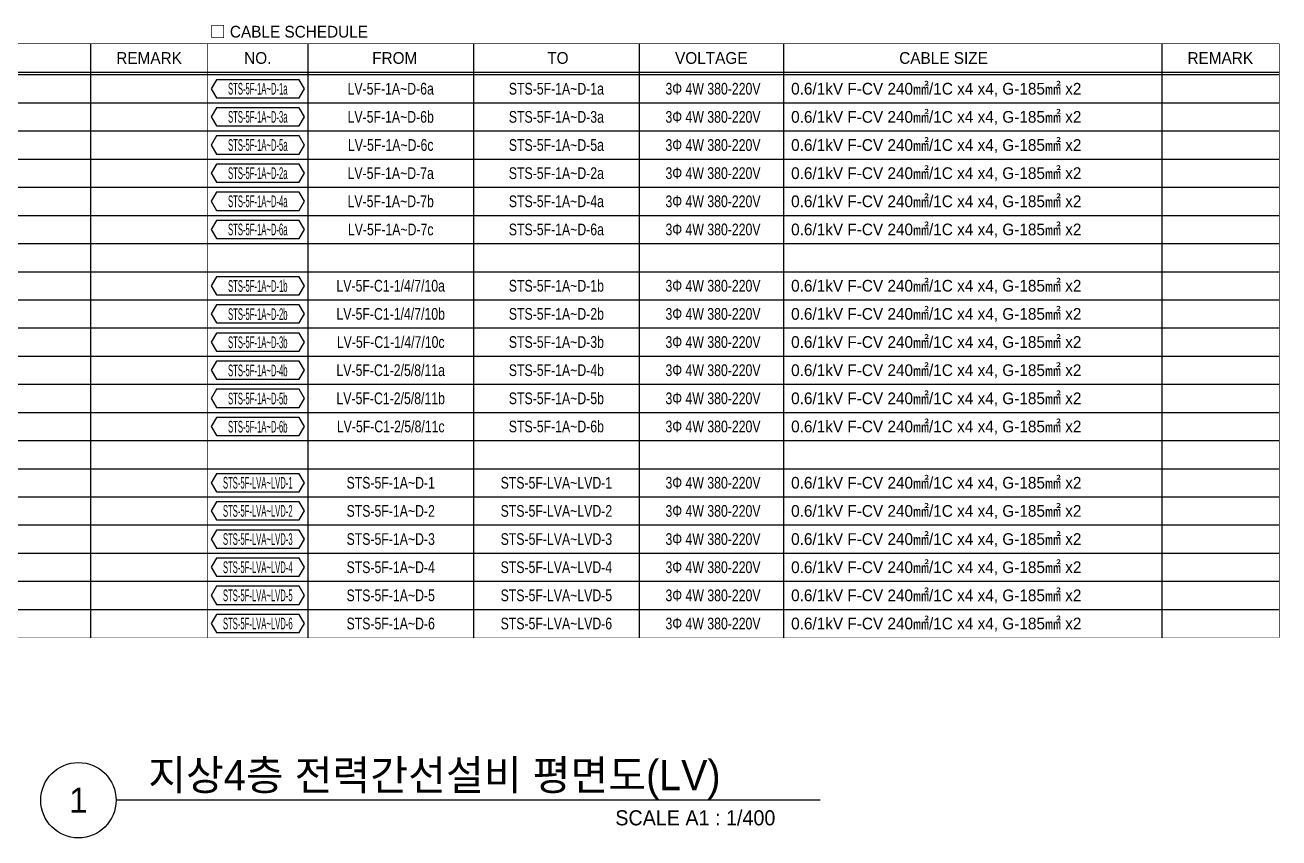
# Model space of a CAD drawing. Header units: millimetres. Extents: x 33932 to 374132, y 182625 to 847314.
# Drawn here: x 87844 to 162701, y 365250 to 413767 of the extents above; entities that cross this region are included whole.
import ezdxf
from ezdxf.enums import TextEntityAlignment as Align

# ---------------------------------------------------------------- set-up
doc = ezdxf.new("R2010")
doc.units = ezdxf.units.MM
doc.header["$LTSCALE"] = 150
for name, color, linetype in [('-----26 Electrical Cable Tray_HV_발전기 B', 103, 'Continuous'), ('-----29 Cable Schedule', 1, 'Continuous'), ('-----29 Indicator', 1, 'Continuous'), ('-----29 주기', 1, 'Continuous'), ('-----30 Text', 2, 'Continuous'), ('-----41 Drawing Title', 2, 'Continuous')]:
    doc.layers.add(name, color=color, linetype=linetype)
doc.styles.add('ELEC', font='')
doc.styles.get('ELEC').set_extended_font_data('Dotum')

msp = doc.modelspace()

# ---------------------------------------------------------------- linework, layer by layer
at = {"layer": '-----29 Cable Schedule', "color": 3}
msp.add_lwpolyline([(34793, 412643), (98747, 412643), (98747, 377208), (34793, 377208)], close=True, dxfattribs=at)
at = {"layer": '-----41 Drawing Title', "color": 7}
msp.add_line((135322, 367500), (93278, 367500), dxfattribs=at)
msp.add_circle((91028, 367500), 2250, dxfattribs=at)

# ---------------------------------------------------------------- texts
at = {"layer": '-----41 Drawing Title', "color": 2, "style": 'ELEC'}
msp.add_text('지상4층 전력간선설비 평면도(LV)', height=1800, dxfattribs=at).set_placement((95195, 368100))
at = {"layer": '-----41 Drawing Title', "color": 7, "style": 'ELEC'}
msp.add_text('1', height=1500, dxfattribs=at).set_placement((91028, 367500), align=Align.MIDDLE)
at = {"layer": '-----41 Drawing Title', "style": 'ELEC'}
msp.add_text('SCALE A1 : 1/400', height=900, dxfattribs=at).set_placement((132637, 366000), align=Align.RIGHT)

# ---------------------------------------------------------------- next in the draw order: wipeouts: each hides what was drawn before it
at = {"color": 3}
msp.add_wipeout([(34793, 412643), (98747, 412643), (98747, 377208), (34793, 377208)], dxfattribs=at).dxf.layer = '-----26 Electrical Cable Tray_HV_발전기 B'

# ---------------------------------------------------------------- next in the draw order: linework, layer by layer
at = {"layer": '-----29 Cable Schedule'}
msp.add_line((91747, 412643), (91747, 410808), dxfattribs=at)
at = {"layer": '-----29 Cable Schedule', "color": 1}
msp.add_line((91747, 410808), (91747, 377208), dxfattribs=at)
at = {"layer": '-----29 Cable Schedule', "color": 3}
msp.add_lwpolyline([(98747, 412643), (162701, 412643), (162701, 377208), (98747, 377208)], close=True, dxfattribs=at)

# ---------------------------------------------------------------- next in the draw order: texts
at = {"layer": '-----30 Text', "style": 'ELEC'}
msp.add_text('REMARK', height=700, dxfattribs=at).set_placement((95247, 411803), align=Align.MIDDLE_CENTER)

# ---------------------------------------------------------------- next in the draw order: wipeouts: each hides what was drawn before it
at = {"color": 3}
msp.add_wipeout([(98747, 412643), (162701, 412643), (162701, 377208), (98747, 377208)], dxfattribs=at).dxf.layer = '-----26 Electrical Cable Tray_HV_발전기 B'

# ---------------------------------------------------------------- next in the draw order: linework, layer by layer
at = {"layer": '-----29 Cable Schedule'}
for p, q in [((104727, 412643), (104727, 410808)), ((114619, 412643), (114619, 410808)), ((124510, 412643), (124510, 410808)), ((133121, 412643), (133121, 410808)), ((155701, 412643), (155701, 410808))]:
    msp.add_line(p, q, dxfattribs=at)
at = {"layer": '-----29 Cable Schedule', "color": 3}
for p, q in [((34793, 410963), (98747, 410963)), ((34793, 410808), (98747, 410808)), ((98747, 410963), (162701, 410963)), ((98747, 410808), (162701, 410808))]:
    msp.add_line(p, q, dxfattribs=at)
at = {"layer": '-----29 Cable Schedule', "color": 1}
for p, q in [((104727, 410808), (104727, 377208)), ((114619, 410808), (114619, 377208)), ((124510, 410808), (124510, 377208)), ((133121, 410808), (133121, 377208)), ((155701, 410808), (155701, 377208)), ((34793, 409128), (98747, 409128)), ((98747, 409128), (162701, 409128)), ((34793, 407448), (98747, 407448)), ((98747, 407448), (162701, 407448)), ((34793, 405768), (98747, 405768)), ((98747, 405768), (162701, 405768)), ((34793, 404088), (98747, 404088)), ((98747, 404088), (162701, 404088)), ((34793, 402408), (98747, 402408)), ((98747, 402408), (162701, 402408)), ((34793, 400728), (98747, 400728)), ((98747, 400728), (162701, 400728)), ((34793, 399048), (98747, 399048)), ((98747, 399048), (162701, 399048)), ((34793, 397368), (98747, 397368)), ((98747, 397368), (162701, 397368)), ((34793, 395688), (98747, 395688)), ((98747, 395688), (162701, 395688)), ((34793, 394008), (98747, 394008)), ((98747, 394008), (162701, 394008)), ((34793, 392328), (98747, 392328)), ((98747, 392328), (162701, 392328)), ((34793, 390648), (98747, 390648)), ((98747, 390648), (162701, 390648)), ((34793, 388968), (98747, 388968)), ((98747, 388968), (162701, 388968)), ((34793, 387288), (98747, 387288)), ((98747, 387288), (162701, 387288)), ((34793, 385608), (98747, 385608)), ((98747, 385608), (162701, 385608)), ((34793, 383928), (98747, 383928)), ((98747, 383928), (162701, 383928)), ((34793, 382248), (98747, 382248)), ((98747, 382248), (162701, 382248)), ((34793, 380568), (98747, 380568)), ((98747, 380568), (162701, 380568)), ((34793, 378888), (98747, 378888)), ((98747, 378888), (162701, 378888))]:
    msp.add_line(p, q, dxfattribs=at)
at = {"layer": '-----29 주기', "elevation": 0}
for points in [[(99268, 410507), (98957, 409968), (99268, 409429), (104207, 409429), (104518, 409968), (104207, 410507)], [(99268, 408827), (98957, 408288), (99268, 407749), (104207, 407749), (104518, 408288), (104207, 408827)], [(99268, 407147), (98957, 406608), (99268, 406069), (104207, 406069), (104518, 406608), (104207, 407147)], [(99268, 405467), (98957, 404928), (99268, 404389), (104207, 404389), (104518, 404928), (104207, 405467)], [(99268, 403787), (98957, 403248), (99268, 402709), (104207, 402709), (104518, 403248), (104207, 403787)], [(99268, 402107), (98957, 401568), (99268, 401029), (104207, 401029), (104518, 401568), (104207, 402107)], [(99268, 398747), (98957, 398208), (99268, 397669), (104207, 397669), (104518, 398208), (104207, 398747)], [(99268, 397067), (98957, 396528), (99268, 395989), (104207, 395989), (104518, 396528), (104207, 397067)], [(99268, 395387), (98957, 394848), (99268, 394309), (104207, 394309), (104518, 394848), (104207, 395387)], [(99268, 393707), (98957, 393168), (99268, 392629), (104207, 392629), (104518, 393168), (104207, 393707)], [(99268, 392027), (98957, 391488), (99268, 390949), (104207, 390949), (104518, 391488), (104207, 392027)], [(99268, 390347), (98957, 389808), (99268, 389269), (104207, 389269), (104518, 389808), (104207, 390347)], [(99268, 386987), (98957, 386448), (99268, 385909), (104207, 385909), (104518, 386448), (104207, 386987)], [(99268, 385307), (98957, 384768), (99268, 384229), (104207, 384229), (104518, 384768), (104207, 385307)], [(99268, 383627), (98957, 383088), (99268, 382549), (104207, 382549), (104518, 383088), (104207, 383627)], [(99268, 381947), (98957, 381408), (99268, 380869), (104207, 380869), (104518, 381408), (104207, 381947)], [(99268, 380267), (98957, 379728), (99268, 379189), (104207, 379189), (104518, 379728), (104207, 380267)], [(99268, 378587), (98957, 378048), (99268, 377509), (104207, 377509), (104518, 378048), (104207, 378587)]]:
    msp.add_lwpolyline(points, close=True, dxfattribs=at)

# ---------------------------------------------------------------- next in the draw order: texts
at = {"layer": '-----29 Indicator', "color": 2, "linetype": 'Continuous', "style": 'ELEC'}
msp.add_text('□ CABLE SCHEDULE', height=700, dxfattribs=at).set_placement((98863, 413372), align=Align.MIDDLE_LEFT)
at = {"layer": '-----30 Text', "style": 'ELEC'}
msp.add_text('NO.', height=700, dxfattribs=at).set_placement((101737, 411803), align=Align.MIDDLE)
for s, p in [('FROM', (109913, 411803)), ('TO', (119653, 411803)), ('VOLTAGE', (128813, 411803)), ('CABLE SIZE', (142678, 411803)), ('REMARK', (159201, 411803))]:
    msp.add_text(s, height=700, dxfattribs=at).set_placement(p, align=Align.MIDDLE_CENTER)
at = {"layer": '-----30 Text', "linetype": 'Continuous', "style": 'ELEC', "width": 0.5}
for s, p in [('STS-5F-1A~D-1a', (101737, 409968)), ('STS-5F-1A~D-3a', (101737, 408288)), ('STS-5F-1A~D-5a', (101737, 406608)), ('STS-5F-1A~D-2a', (101737, 404928)), ('STS-5F-1A~D-4a', (101737, 403248)), ('STS-5F-1A~D-6a', (101737, 401568)), ('STS-5F-1A~D-1b', (101737, 398208)), ('STS-5F-1A~D-2b', (101737, 396528)), ('STS-5F-1A~D-3b', (101737, 394848)), ('STS-5F-1A~D-4b', (101737, 393168)), ('STS-5F-1A~D-5b', (101737, 391488)), ('STS-5F-1A~D-6b', (101737, 389808)), ('STS-5F-LVA~LVD-1', (101737, 386448)), ('STS-5F-LVA~LVD-2', (101737, 384768)), ('STS-5F-LVA~LVD-3', (101737, 383088)), ('STS-5F-LVA~LVD-4', (101737, 381408)), ('STS-5F-LVA~LVD-5', (101737, 379728)), ('STS-5F-LVA~LVD-6', (101737, 378048))]:
    msp.add_text(s, height=700, dxfattribs=at).set_placement(p, align=Align.MIDDLE)
at = {"layer": '-----30 Text', "style": 'ELEC', "width": 0.8}
for s, p in [('LV-5F-1A~D-6a', (109673, 409968)), ('STS-5F-1A~D-1a', (119564, 409968)), ('3Φ 4W 380-220V', (128915, 409968)), ('LV-5F-1A~D-6b', (109673, 408288)), ('STS-5F-1A~D-3a', (119564, 408288)), ('3Φ 4W 380-220V', (128915, 408288)), ('LV-5F-1A~D-6c', (109673, 406608)), ('STS-5F-1A~D-5a', (119564, 406608)), ('3Φ 4W 380-220V', (128915, 406608)), ('LV-5F-1A~D-7a', (109673, 404928)), ('STS-5F-1A~D-2a', (119564, 404928)), ('3Φ 4W 380-220V', (128915, 404928)), ('LV-5F-1A~D-7b', (109673, 403248)), ('STS-5F-1A~D-4a', (119564, 403248)), ('3Φ 4W 380-220V', (128915, 403248)), ('LV-5F-1A~D-7c', (109673, 401568)), ('STS-5F-1A~D-6a', (119564, 401568)), ('3Φ 4W 380-220V', (128915, 401568)), ('LV-5F-C1-1/4/7/10a', (109673, 398208)), ('STS-5F-1A~D-1b', (119564, 398208)), ('3Φ 4W 380-220V', (128915, 398208)), ('LV-5F-C1-1/4/7/10b', (109673, 396528)), ('STS-5F-1A~D-2b', (119564, 396528)), ('3Φ 4W 380-220V', (128915, 396528)), ('LV-5F-C1-1/4/7/10c', (109673, 394848)), ('STS-5F-1A~D-3b', (119564, 394848)), ('3Φ 4W 380-220V', (128915, 394848)), ('LV-5F-C1-2/5/8/11a', (109673, 393168)), ('STS-5F-1A~D-4b', (119564, 393168)), ('3Φ 4W 380-220V', (128915, 393168)), ('LV-5F-C1-2/5/8/11b', (109673, 391488)), ('STS-5F-1A~D-5b', (119564, 391488)), ('3Φ 4W 380-220V', (128915, 391488)), ('LV-5F-C1-2/5/8/11c', (109673, 389808)), ('STS-5F-1A~D-6b', (119564, 389808)), ('3Φ 4W 380-220V', (128915, 389808)), ('STS-5F-1A~D-1', (109673, 386448)), ('STS-5F-LVA~LVD-1', (119564, 386448)), ('3Φ 4W 380-220V', (128915, 386448)), ('STS-5F-1A~D-2', (109673, 384768)), ('STS-5F-LVA~LVD-2', (119564, 384768)), ('3Φ 4W 380-220V', (128915, 384768)), ('STS-5F-1A~D-3', (109673, 383088)), ('STS-5F-LVA~LVD-3', (119564, 383088)), ('3Φ 4W 380-220V', (128915, 383088)), ('STS-5F-1A~D-4', (109673, 381408)), ('STS-5F-LVA~LVD-4', (119564, 381408)), ('3Φ 4W 380-220V', (128915, 381408)), ('STS-5F-1A~D-5', (109673, 379728)), ('STS-5F-LVA~LVD-5', (119564, 379728)), ('3Φ 4W 380-220V', (128915, 379728)), ('STS-5F-1A~D-6', (109673, 378048)), ('STS-5F-LVA~LVD-6', (119564, 378048)), ('3Φ 4W 380-220V', (128915, 378048))]:
    msp.add_text(s, height=700, dxfattribs=at).set_placement(p, align=Align.MIDDLE_CENTER)
at = {"layer": '-----30 Text', "style": 'ELEC'}
for p in [(133578, 409968), (133578, 408288), (133578, 406608), (133578, 404928), (133578, 403248), (133578, 401568), (133578, 398208), (133578, 396528), (133578, 394848), (133578, 393168), (133578, 391488), (133578, 389808), (133578, 386448), (133578, 384768), (133578, 383088), (133578, 381408), (133578, 379728), (133578, 378048)]:
    msp.add_text('0.6/1kV F-CV 240㎟/1C x4 x4, G-185㎟ x2', height=700, dxfattribs=at).set_placement(p, align=Align.MIDDLE_LEFT)

doc.saveas('drawing.dxf')
